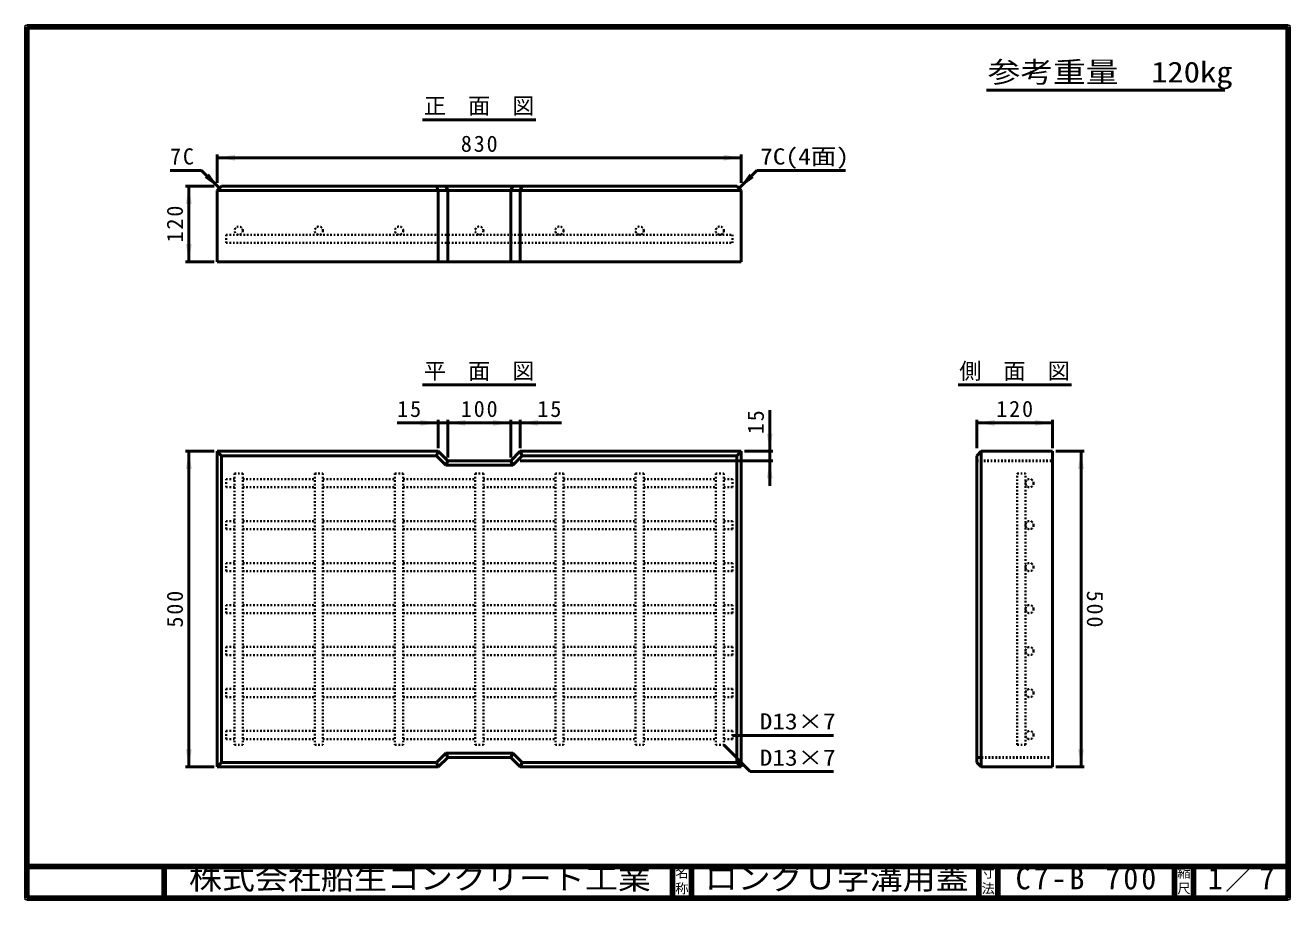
# Model space of a CAD drawing. Units: millimetres, scale not verified. Extents: x 100 to 4105, y 100 to 2870.
import ezdxf
from ezdxf.enums import TextEntityAlignment as Align

# ---------------------------------------------------------------- set-up
doc = ezdxf.new("R2010")
doc.units = ezdxf.units.MM
doc.header["$LTSCALE"] = 5
doc.linetypes.add('USER1', pattern=[2.2, 1, -1.2])
doc.layers.add('V-nasSTD', color=7, linetype='USER1', lineweight=35)
doc.styles.add('ＭＳ ゴシック', font='')
doc.styles.get('ＭＳ ゴシック').set_extended_font_data('MS Gothic')

msp = doc.modelspace()

# ---------------------------------------------------------------- hatches: boundary and pattern name
at = {"layer": 'V-nasSTD'}
for points in [[(764.225, 2459.964), (707.975, 2450.589), (764.225, 2441.214)], [(2311.725, 2441.214), (2367.975, 2450.589), (2311.725, 2459.964)], [(681.829, 2399.993), (714.975, 2353.589), (668.571, 2386.735)], [(2394.12, 2399.993), (2360.975, 2353.589), (2407.379, 2386.735)], [(627.35, 2304.339), (617.975, 2360.589), (608.6, 2304.339)], [(608.6, 2176.839), (617.975, 2120.589), (627.35, 2176.839)], [(1351.725, 1619.964), (1407.975, 1610.589), (1351.725, 1601.214)], [(1494.225, 1619.964), (1437.975, 1610.589), (1494.225, 1601.214)], [(1581.725, 1601.214), (1637.975, 1610.589), (1581.725, 1619.964)], [(1724.225, 1619.964), (1667.975, 1610.589), (1724.225, 1601.214)], [(3170.225, 1619.964), (3113.975, 1610.589), (3170.225, 1601.214)], [(3297.725, 1601.214), (3353.975, 1610.589), (3297.725, 1619.964)], [(2448.6, 1576.839), (2457.975, 1520.589), (2467.35, 1576.839)], [(627.35, 1464.339), (617.975, 1520.589), (608.6, 1464.339)], [(2448.6, 1434.339), (2457.975, 1490.589), (2467.35, 1434.339)], [(3434.6, 1464.339), (3443.975, 1520.589), (3453.35, 1464.339)], [(608.6, 576.839), (617.975, 520.589), (627.35, 576.839)], [(3453.35, 576.839), (3443.975, 520.589), (3434.6, 576.839)]]:
    msp.add_hatch(color=256, dxfattribs=at).paths.add_polyline_path(points)

# ---------------------------------------------------------------- linework, layer by layer
at = {"layer": 'V-nasSTD', "linetype": 'Continuous', "lineweight": 100}
for p, q in [((105, 2865), (105, 105)), ((4100, 2865), (105, 2865)), ((4100, 105), (4100, 2865)), ((105, 205), (4100, 205)), ((540, 205), (540, 105)), ((2150, 205), (2150, 105)), ((2210, 205), (2210, 105)), ((3120, 205), (3120, 105)), ((3180, 205), (3180, 105)), ((3740, 205), (3740, 105)), ((3800, 205), (3800, 105)), ((105, 105), (4100, 105))]:
    msp.add_line(p, q, dxfattribs=at)
at = {"layer": 'V-nasSTD', "linetype": 'Continuous', "lineweight": 50}
for p, q in [((3144.5, 2664.753), (3900, 2664.753)), ((1358.475, 2570.589), (1717.475, 2570.589)), ((707.975, 2460.589), (707.975, 2370.589)), ((2367.975, 2450.589), (707.975, 2450.589)), ((2367.975, 2460.589), (2367.975, 2370.589)), ((658.406, 2410.158), (558.406, 2410.158)), ((714.975, 2353.589), (658.406, 2410.158)), ((2360.975, 2353.589), (2417.543, 2410.158)), ((2417.543, 2410.158), (2697.543, 2410.158)), ((697.975, 2360.589), (607.975, 2360.589)), ((617.975, 2360.589), (617.975, 2120.589)), ((721.975, 2360.589), (707.975, 2346.589)), ((707.975, 2346.589), (707.975, 2120.589)), ((2367.975, 2346.589), (707.975, 2346.589)), ((2353.975, 2360.589), (721.975, 2360.589)), ((1407.975, 2346.589), (1402.176, 2360.589)), ((1407.975, 2120.589), (1407.975, 2346.589)), ((1437.975, 2346.589), (1432.176, 2360.589)), ((1437.975, 2120.589), (1437.975, 2346.589)), ((1637.975, 2346.589), (1643.774, 2360.589)), ((1637.975, 2120.589), (1637.975, 2346.589)), ((1667.975, 2346.589), (1673.774, 2360.589)), ((1667.975, 2120.589), (1667.975, 2346.589)), ((2353.975, 2360.589), (2367.975, 2346.589)), ((2367.975, 2120.589), (2367.975, 2346.589)), ((697.975, 2120.589), (607.975, 2120.589)), ((707.975, 2120.589), (2367.975, 2120.589)), ((1358.475, 1730.589), (1717.475, 1730.589)), ((3054.475, 1730.589), (3413.475, 1730.589)), ((2457.975, 1650.589), (2457.975, 1520.589)), ((1277.975, 1610.589), (1407.975, 1610.589)), ((1407.975, 1620.589), (1407.975, 1530.589)), ((1437.975, 1610.589), (1407.975, 1610.589)), ((1437.975, 1620.589), (1437.975, 1500.589)), ((1637.975, 1610.589), (1437.975, 1610.589)), ((1637.975, 1620.589), (1637.975, 1500.589)), ((1667.975, 1610.589), (1637.975, 1610.589)), ((1667.975, 1620.589), (1667.975, 1530.589)), ((1797.975, 1610.589), (1667.975, 1610.589)), ((3113.975, 1530.666), (3113.975, 1620.666)), ((3353.975, 1610.589), (3113.975, 1610.589)), ((3353.975, 1620.589), (3353.975, 1530.589)), ((697.975, 1520.589), (607.975, 1520.589)), ((617.975, 1520.589), (617.975, 520.589)), ((707.975, 1520.589), (707.975, 520.589)), ((707.975, 1520.589), (1407.975, 1520.589)), ((707.975, 1520.589), (721.975, 1506.589)), ((721.975, 534.589), (721.975, 1506.589)), ((721.975, 1506.589), (1402.176, 1506.589)), ((1407.975, 1520.589), (1402.176, 1506.589)), ((1402.176, 1506.589), (1432.176, 1476.589)), ((1407.975, 1520.589), (1437.975, 1490.589)), ((1437.975, 1490.589), (1432.176, 1476.589)), ((1437.975, 1490.589), (1637.975, 1490.589)), ((1637.975, 1490.589), (1667.975, 1520.589)), ((1637.975, 1490.589), (1643.774, 1476.589)), ((1643.774, 1476.589), (1673.774, 1506.589)), ((1667.975, 1520.589), (2367.975, 1520.589)), ((1667.975, 1520.589), (1673.774, 1506.589)), ((2467.975, 1490.589), (1667.975, 1490.589)), ((1673.774, 1506.589), (2353.975, 1506.589)), ((2353.975, 1506.589), (2367.975, 1520.589)), ((2353.975, 1506.589), (2353.975, 534.589)), ((2367.975, 520.589), (2367.975, 1520.589)), ((2467.975, 1520.589), (2377.975, 1520.589)), ((2457.975, 1520.589), (2457.975, 1490.589)), ((2457.975, 1490.589), (2457.975, 1410.589)), ((3127.975, 1520.589), (3113.975, 1506.589)), ((3113.975, 1506.589), (3113.975, 534.589)), ((3353.975, 1520.589), (3127.975, 1520.589)), ((3127.975, 1520.589), (3127.975, 520.589)), ((3353.975, 520.589), (3353.975, 1520.589)), ((3363.975, 1520.589), (3453.975, 1520.589)), ((3443.975, 1520.589), (3443.975, 520.589)), ((1432.176, 1476.589), (1643.774, 1476.589)), ((2659.975, 620.589), (2339.975, 620.589)), ((1432.176, 564.589), (1402.176, 534.589)), ((1643.774, 564.589), (1432.176, 564.589)), ((1432.176, 564.589), (1437.975, 550.589)), ((1643.774, 564.589), (1637.975, 550.589)), ((1673.774, 534.589), (1643.774, 564.589)), ((2312.975, 590.589), (2395.828, 505.736)), ((721.975, 534.589), (707.975, 520.589)), ((721.975, 534.589), (1400.482, 534.589)), ((1402.176, 534.589), (1407.975, 520.589)), ((1407.975, 520.589), (1437.975, 550.589)), ((1437.975, 550.589), (1637.975, 550.589)), ((1637.975, 550.589), (1667.975, 520.589)), ((1673.774, 534.589), (1667.975, 520.589)), ((1675.467, 534.589), (2353.975, 534.589)), ((2353.975, 534.589), (2367.975, 520.589)), ((3113.975, 534.589), (3127.975, 520.589)), ((697.975, 520.589), (607.975, 520.589)), ((707.975, 520.589), (1407.975, 520.589)), ((1667.975, 520.589), (2367.975, 520.589)), ((2395.828, 505.736), (2659.975, 505.736)), ((3127.975, 520.589), (3353.975, 520.589)), ((3363.975, 520.589), (3453.975, 520.589))]:
    msp.add_line(p, q, dxfattribs=at)
at = {"layer": 'V-nasSTD'}
for p, q in [((735.975, 2206.589), (2339.975, 2206.589)), ((735.975, 2206.589), (735.975, 2180.589)), ((2339.975, 2206.589), (2339.975, 2180.589)), ((735.975, 2180.589), (2339.975, 2180.589)), ((762.975, 1450.589), (762.975, 590.589)), ((762.975, 1450.589), (788.975, 1450.589)), ((788.975, 1450.589), (788.975, 590.589)), ((1016.975, 1450.589), (1016.975, 590.589)), ((1016.975, 1450.589), (1042.975, 1450.589)), ((1042.975, 1450.589), (1042.975, 590.589)), ((1270.975, 1450.589), (1270.975, 590.589)), ((1270.975, 1450.589), (1296.975, 1450.589)), ((1296.975, 1450.589), (1296.975, 590.589)), ((1524.975, 1450.589), (1524.975, 590.589)), ((1524.975, 1450.589), (1550.975, 1450.589)), ((1550.975, 1450.589), (1550.975, 590.589)), ((1778.975, 1450.589), (1778.975, 590.589)), ((1778.975, 1450.589), (1804.975, 1450.589)), ((1804.975, 1450.589), (1804.975, 590.589)), ((2032.975, 1450.589), (2032.975, 590.589)), ((2032.975, 1450.589), (2058.975, 1450.589)), ((2058.975, 1450.589), (2058.975, 590.589)), ((2286.975, 1450.589), (2286.975, 590.589)), ((2286.975, 1450.589), (2312.975, 1450.589)), ((2312.975, 1450.589), (2312.975, 590.589)), ((3241.975, 590.589), (3241.975, 1450.589)), ((3241.975, 1450.589), (3267.975, 1450.589)), ((3267.975, 590.589), (3267.975, 1450.589)), ((735.975, 1406.589), (735.975, 1432.589)), ((735.975, 1432.589), (762.975, 1432.589)), ((735.975, 1406.589), (762.975, 1406.589)), ((788.975, 1432.589), (1016.975, 1432.589)), ((788.975, 1406.589), (1016.975, 1406.589)), ((1042.975, 1432.589), (1270.975, 1432.589)), ((1042.975, 1406.589), (1270.975, 1406.589)), ((1296.975, 1432.589), (1524.975, 1432.589)), ((1296.975, 1406.589), (1524.975, 1406.589)), ((1550.975, 1432.589), (1778.975, 1432.589)), ((1550.975, 1406.589), (1778.975, 1406.589)), ((1804.975, 1432.589), (2032.975, 1432.589)), ((1804.975, 1406.589), (2032.975, 1406.589)), ((2058.975, 1432.589), (2286.975, 1432.589)), ((2058.975, 1406.589), (2286.975, 1406.589)), ((2312.975, 1432.589), (2339.975, 1432.589)), ((2312.975, 1406.589), (2339.975, 1406.589)), ((2339.975, 1406.589), (2339.975, 1432.589)), ((735.975, 1273.589), (735.975, 1299.589)), ((735.975, 1299.589), (762.975, 1299.589)), ((788.975, 1299.589), (1016.975, 1299.589)), ((1042.975, 1299.589), (1270.975, 1299.589)), ((1296.975, 1299.589), (1524.975, 1299.589)), ((1550.975, 1299.589), (1778.975, 1299.589)), ((1804.975, 1299.589), (2032.975, 1299.589)), ((2058.975, 1299.589), (2286.975, 1299.589)), ((2312.975, 1299.589), (2339.975, 1299.589)), ((2339.975, 1273.589), (2339.975, 1299.589)), ((735.975, 1273.589), (762.975, 1273.589)), ((788.975, 1273.589), (1016.975, 1273.589)), ((1042.975, 1273.589), (1270.975, 1273.589)), ((1296.975, 1273.589), (1524.975, 1273.589)), ((1550.975, 1273.589), (1778.975, 1273.589)), ((1804.975, 1273.589), (2032.975, 1273.589)), ((2058.975, 1273.589), (2286.975, 1273.589)), ((2312.975, 1273.589), (2339.975, 1273.589)), ((735.975, 1140.589), (735.975, 1166.589)), ((735.975, 1166.589), (762.975, 1166.589)), ((788.975, 1166.589), (1016.975, 1166.589)), ((1042.975, 1166.589), (1270.975, 1166.589)), ((1296.975, 1166.589), (1524.975, 1166.589)), ((1550.975, 1166.589), (1778.975, 1166.589)), ((1804.975, 1166.589), (2032.975, 1166.589)), ((2058.975, 1166.589), (2286.975, 1166.589)), ((2312.975, 1166.589), (2339.975, 1166.589)), ((2339.975, 1140.589), (2339.975, 1166.589)), ((735.975, 1140.589), (762.975, 1140.589)), ((788.975, 1140.589), (1016.975, 1140.589)), ((1042.975, 1140.589), (1270.975, 1140.589)), ((1296.975, 1140.589), (1524.975, 1140.589)), ((1550.975, 1140.589), (1778.975, 1140.589)), ((1804.975, 1140.589), (2032.975, 1140.589)), ((2058.975, 1140.589), (2286.975, 1140.589)), ((2312.975, 1140.589), (2339.975, 1140.589)), ((735.975, 1007.589), (735.975, 1033.589)), ((735.975, 1033.589), (762.975, 1033.589)), ((735.975, 1007.589), (762.975, 1007.589)), ((788.975, 1033.589), (1016.975, 1033.589)), ((788.975, 1007.589), (1016.975, 1007.589)), ((1042.975, 1033.589), (1270.975, 1033.589)), ((1042.975, 1007.589), (1270.975, 1007.589)), ((1296.975, 1033.589), (1524.975, 1033.589)), ((1296.975, 1007.589), (1524.975, 1007.589)), ((1550.975, 1033.589), (1778.975, 1033.589)), ((1550.975, 1007.589), (1778.975, 1007.589)), ((1804.975, 1033.589), (2032.975, 1033.589)), ((1804.975, 1007.589), (2032.975, 1007.589)), ((2058.975, 1033.589), (2286.975, 1033.589)), ((2058.975, 1007.589), (2286.975, 1007.589)), ((2312.975, 1033.589), (2339.975, 1033.589)), ((2312.975, 1007.589), (2339.975, 1007.589)), ((2339.975, 1007.589), (2339.975, 1033.589)), ((735.975, 874.589), (735.975, 900.589)), ((735.975, 900.589), (762.975, 900.589)), ((788.975, 900.589), (1016.975, 900.589)), ((1042.975, 900.589), (1270.975, 900.589)), ((1296.975, 900.589), (1524.975, 900.589)), ((1550.975, 900.589), (1778.975, 900.589)), ((1804.975, 900.589), (2032.975, 900.589)), ((2058.975, 900.589), (2286.975, 900.589)), ((2312.975, 900.589), (2339.975, 900.589)), ((2339.975, 874.589), (2339.975, 900.589)), ((735.975, 874.589), (762.975, 874.589)), ((788.975, 874.589), (1016.975, 874.589)), ((1042.975, 874.589), (1270.975, 874.589)), ((1296.975, 874.589), (1524.975, 874.589)), ((1550.975, 874.589), (1778.975, 874.589)), ((1804.975, 874.589), (2032.975, 874.589)), ((2058.975, 874.589), (2286.975, 874.589)), ((2312.975, 874.589), (2339.975, 874.589)), ((735.975, 741.589), (735.975, 767.589)), ((735.975, 767.589), (762.975, 767.589)), ((788.975, 767.589), (1016.975, 767.589)), ((1042.975, 767.589), (1270.975, 767.589)), ((1296.975, 767.589), (1524.975, 767.589)), ((1550.975, 767.589), (1778.975, 767.589)), ((1804.975, 767.589), (2032.975, 767.589)), ((2058.975, 767.589), (2286.975, 767.589)), ((2312.975, 767.589), (2339.975, 767.589)), ((2339.975, 741.589), (2339.975, 767.589)), ((735.975, 741.589), (762.975, 741.589)), ((788.975, 741.589), (1016.975, 741.589)), ((1042.975, 741.589), (1270.975, 741.589)), ((1296.975, 741.589), (1524.975, 741.589)), ((1550.975, 741.589), (1778.975, 741.589)), ((1804.975, 741.589), (2032.975, 741.589)), ((2058.975, 741.589), (2286.975, 741.589)), ((2312.975, 741.589), (2339.975, 741.589)), ((735.975, 608.589), (735.975, 634.589)), ((735.975, 634.589), (762.975, 634.589)), ((735.975, 608.589), (762.975, 608.589)), ((788.975, 634.589), (1016.975, 634.589)), ((788.975, 608.589), (1016.975, 608.589)), ((1042.975, 634.589), (1270.975, 634.589)), ((1042.975, 608.589), (1270.975, 608.589)), ((1296.975, 634.589), (1524.975, 634.589)), ((1296.975, 608.589), (1524.975, 608.589)), ((1550.975, 634.589), (1778.975, 634.589)), ((1550.975, 608.589), (1778.975, 608.589)), ((1804.975, 634.589), (2032.975, 634.589)), ((1804.975, 608.589), (2032.975, 608.589)), ((2058.975, 634.589), (2286.975, 634.589)), ((2058.975, 608.589), (2286.975, 608.589)), ((2312.975, 634.589), (2339.975, 634.589)), ((2312.975, 608.589), (2339.975, 608.589)), ((2339.975, 608.589), (2339.975, 634.589)), ((762.975, 590.589), (788.975, 590.589)), ((1016.975, 590.589), (1042.975, 590.589)), ((1270.975, 590.589), (1296.975, 590.589)), ((1524.975, 590.589), (1550.975, 590.589)), ((1778.975, 590.589), (1804.975, 590.589)), ((2032.975, 590.589), (2058.975, 590.589)), ((2286.975, 590.589), (2312.975, 590.589)), ((3241.975, 590.589), (3267.975, 590.589))]:
    msp.add_line(p, q, dxfattribs=at)
at = {"layer": 'V-nasSTD', "lineweight": 50}
for p, q in [((3113.975, 1490.589), (3353.975, 1490.589)), ((3353.975, 550.589), (3113.975, 550.589))]:
    msp.add_line(p, q, dxfattribs=at)
at = {"layer": 'V-nasSTD', "linetype": 'Continuous', "lineweight": 13}
msp.add_lwpolyline([(100, 100), (100, 2870), (4105, 2870), (4105, 100)], close=True, dxfattribs=at)
at = {"layer": 'V-nasSTD'}
for centre in [(775.975, 2219.589), (1029.975, 2219.589), (1283.975, 2219.589), (1537.975, 2219.589), (1791.975, 2219.589), (2045.975, 2219.589), (2299.975, 2219.589), (3280.975, 1419.589), (3280.975, 1286.589), (3280.975, 1153.589), (3280.975, 1020.589), (3280.975, 887.589), (3280.975, 754.589), (3280.975, 621.589)]:
    msp.add_circle(centre, 13, dxfattribs=at)

# ---------------------------------------------------------------- texts
at = {"layer": 'V-nasSTD', "style": 'ＭＳ ゴシック'}
for s, height, width, p in [('参考重量\u3000120kg', 65.98, 1.15, (3148.5, 2754.753)), ('7C(4面)', 51.32, 1.15, (2427.543, 2480.158)), ('D13×7', 51.32, 1.15, (2425.975, 690.589)), ('D13×7', 51.32, 1.15, (2425.975, 575.736)), ('株式会社船生コンクリート工業', 69.65, 1.1, (618.279, 202.55)), ('ロングＵ字溝用蓋', 69.65, 1.1, (2251.75, 202.5))]:
    msp.add_text(s, height=height, dxfattribs=dict(at, width=width)).set_placement(p, align=Align.TOP_LEFT)
for s, height, p in [('正\u3000面\u3000図', 51.32, (1362.475, 2640.589)), ('平\u3000面\u3000図', 51.32, (1362.475, 1800.589)), ('側\u3000面\u3000図', 51.32, (3058.475, 1800.589)), ('名', 30.79, (2158.982, 200.999)), ('寸', 30.79, (3128.982, 200.999)), ('縮', 30.79, (3748.982, 200.999)), ('称', 30.79, (2158.976, 151.01)), ('法', 30.79, (3128.976, 151.01)), ('尺', 30.79, (3748.976, 151.01))]:
    msp.add_text(s, height=height, dxfattribs=at).set_placement(p, align=Align.TOP_LEFT)
at = {"layer": 'V-nasSTD', "attachment_point": 1, "style": 'ＭＳ ゴシック'}
for s, insert, char_height in [('\\T1.17;830', (1479.475, 2520.589), 51.32), ('\\T1.17;7C', (558.406, 2480.158), 51.32), ('\\T1.17;15', (1277.975, 1680.589), 51.32), ('\\T1.17;100', (1479.475, 1680.589), 51.32), ('\\T1.17;15', (1721.975, 1680.589), 51.32), ('\\T1.17;120', (3175.475, 1680.589), 51.32), ('\\T1.2;C7-B\\~700', (3236.75, 202.5), 69.65), ('\\T1.15;1／7', (3845.521, 202.582), 69.65)]:
    msp.add_mtext(s, dxfattribs=dict(at, insert=insert, char_height=char_height))
at = {"layer": 'V-nasSTD', "char_height": 51.32, "attachment_point": 1, "style": 'ＭＳ ゴシック'}
for s, insert, rotation in [('\\T1.17;120', (547.975, 2182.089), 90), ('\\T1.17;15', (2387.975, 1574.589), 90), ('\\T1.17;500', (547.975, 962.089), 90), ('\\T1.17;500', (3513.975, 1079.089), 270)]:
    msp.add_mtext(s, dxfattribs=dict(at, insert=insert, rotation=rotation))

doc.saveas('drawing.dxf')
